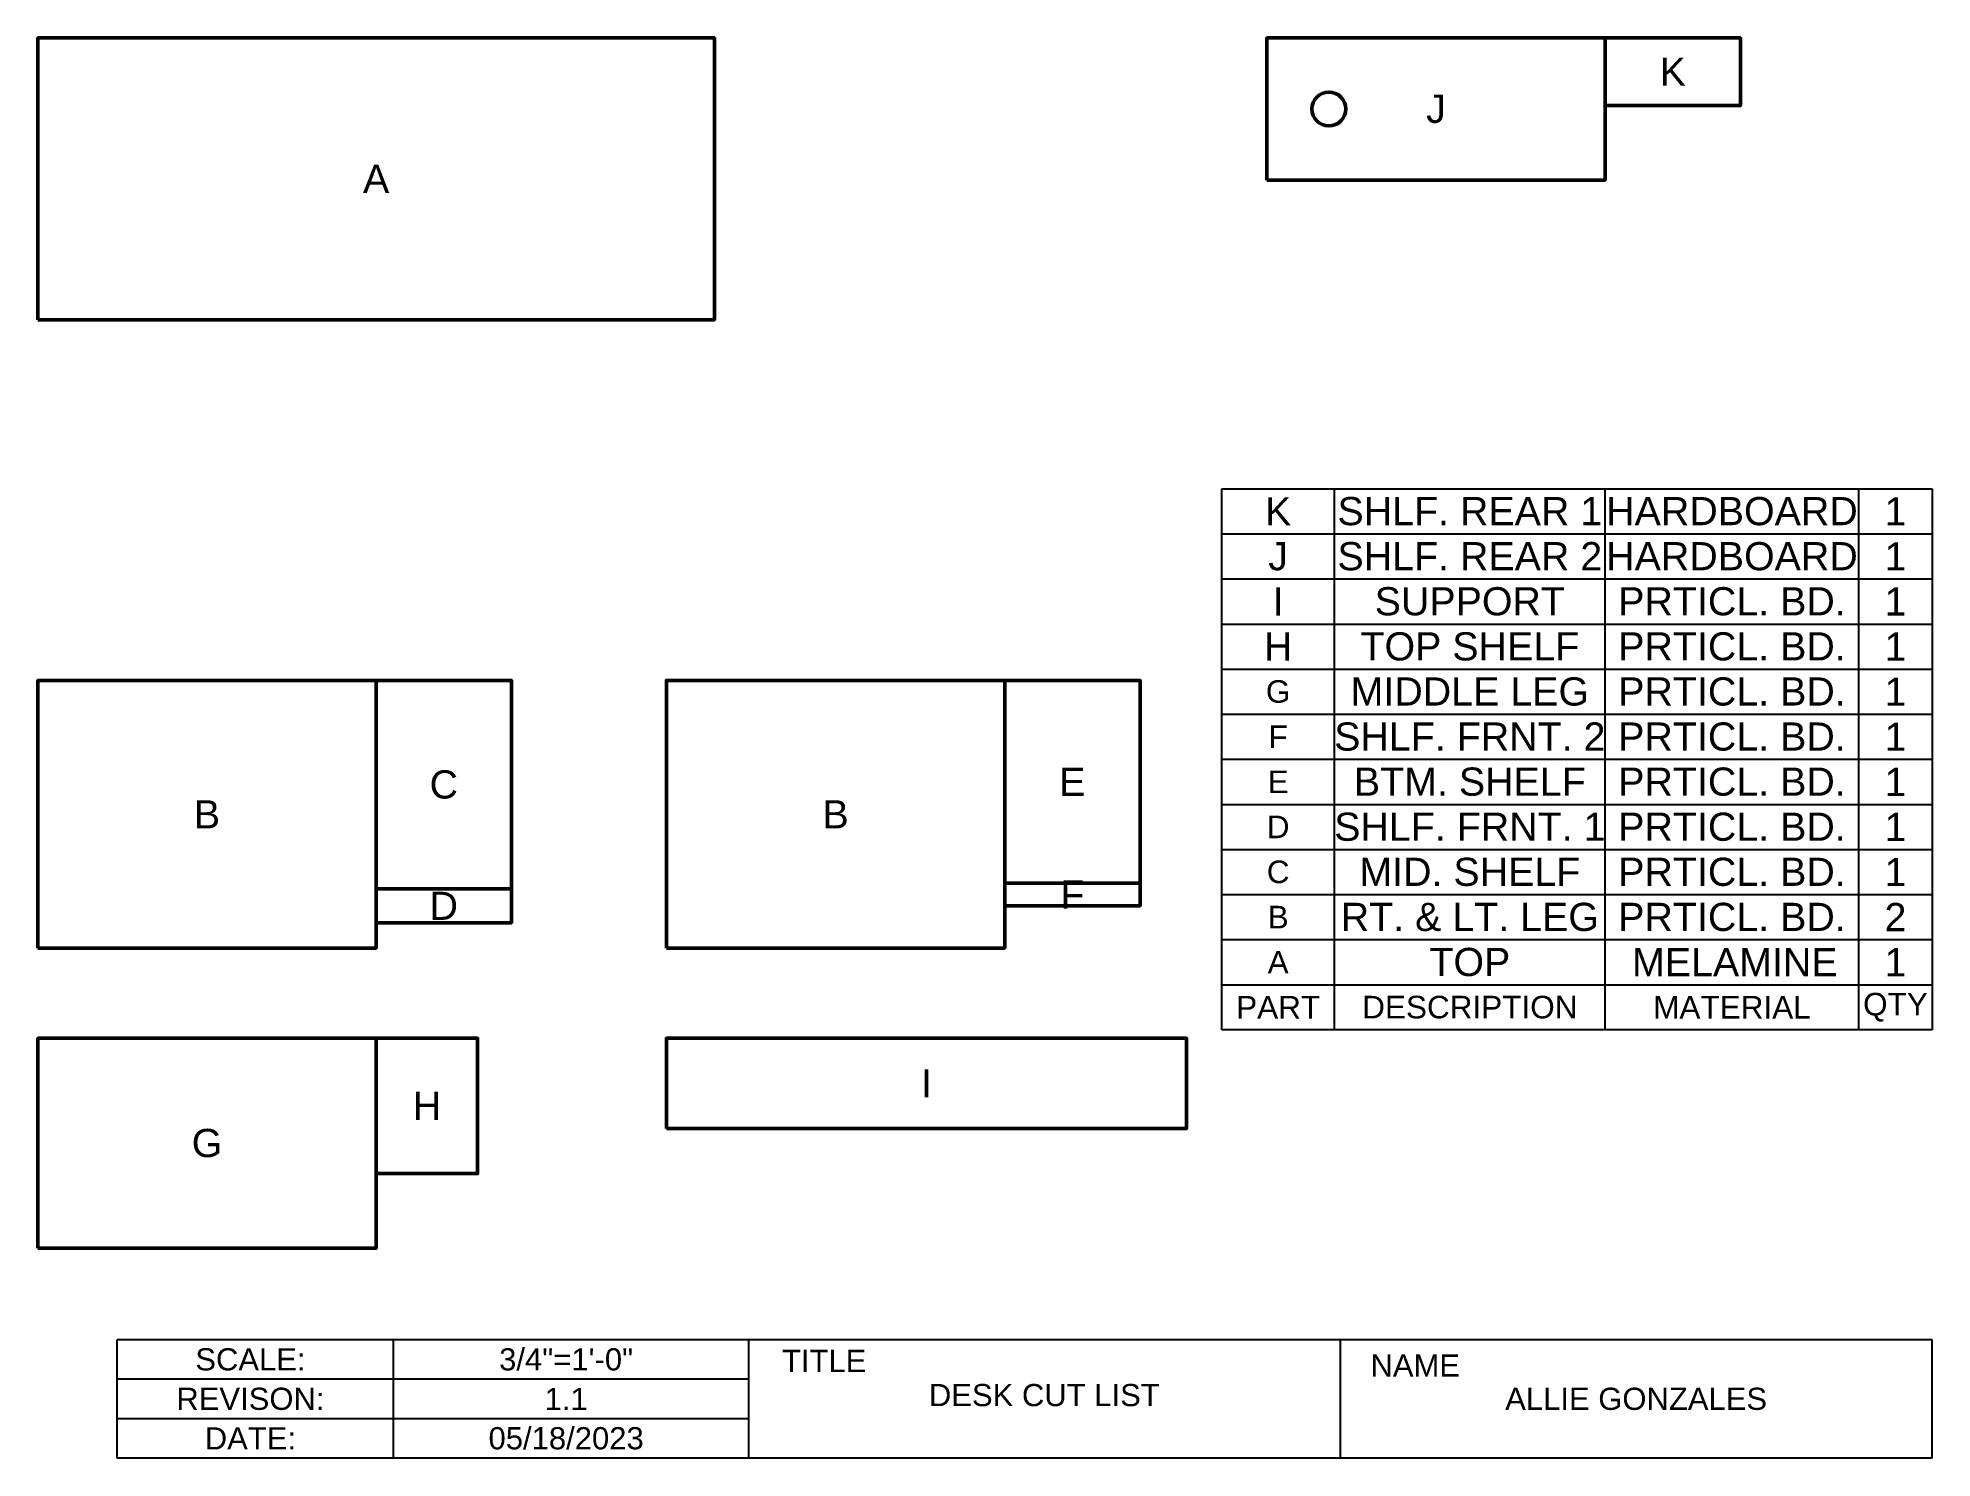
# Model space of a CAD drawing. Header units: inches. Extents: x -12 to 156, y -16 to 110.
import ezdxf

# ---------------------------------------------------------------- set-up
doc = ezdxf.new("R2010")
doc.units = ezdxf.units.IN
doc.header["$MEASUREMENT"] = 0
for name, color, linetype, lineweight, true_color in [('dimensions', 3, 'Continuous', 25, 0x00ff00), ('part', 18, 'Continuous', 50, 0x000000), ('title-block', 18, 'Continuous', 25, 0x000000)]:
    doc.layers.add(name, color=color, linetype=linetype, lineweight=lineweight, true_color=true_color)
doc.styles.add('textstyle11', font='arial.ttf')
doc.styles.add('textstyle14', font='arial.ttf')
doc.styles.add('textstyle16', font='arial.ttf')
doc.styles.add('textstyle18', font='arial.ttf')
doc.styles.add('textstyle20', font='arial.ttf')
doc.styles.add('textstyle24', font='arial.ttf')
doc.styles.add('textstyle26', font='arial.ttf')
doc.styles.add('textstyle28', font='arial.ttf')
doc.styles.add('textstyle31', font='arial.ttf')
doc.styles.add('textstyle33', font='arial.ttf')
doc.styles.add('textstyle35', font='arial.ttf')
doc.styles.add('textstyle36', font='arial.ttf')
doc.styles.add('textstyle37', font='arial.ttf')
doc.styles.add('textstyle38', font='arial.ttf')
doc.styles.add('textstyle39', font='arial.ttf')
doc.styles.add('textstyle40', font='arial.ttf')
doc.styles.add('textstyle41', font='arial.ttf')
doc.styles.add('textstyle42', font='arial.ttf')
doc.styles.add('textstyle43', font='arial.ttf')
doc.styles.add('textstyle44', font='arial.ttf')
doc.styles.add('textstyle45', font='arial.ttf')
doc.styles.add('textstyle46', font='arial.ttf')
doc.styles.add('textstyle47', font='arial.ttf')
doc.styles.add('textstyle48', font='arial.ttf')
doc.styles.add('textstyle49', font='arial.ttf')
doc.styles.add('textstyle50', font='arial.ttf')
doc.styles.add('textstyle51', font='arial.ttf')
doc.styles.add('textstyle52', font='arial.ttf')
doc.styles.add('textstyle53', font='arial.ttf')
doc.styles.add('textstyle54', font='arial.ttf')
doc.styles.add('textstyle55', font='arial.ttf')
doc.styles.add('textstyle56', font='arial.ttf')
doc.styles.add('textstyle57', font='arial.ttf')
doc.styles.add('textstyle58', font='arial.ttf')
doc.styles.add('textstyle59', font='arial.ttf')
doc.styles.add('textstyle60', font='arial.ttf')
doc.styles.add('textstyle61', font='arial.ttf')
doc.styles.add('textstyle62', font='arial.ttf')
doc.styles.add('textstyle63', font='arial.ttf')
doc.styles.add('textstyle64', font='arial.ttf')
doc.styles.add('textstyle65', font='arial.ttf')
doc.styles.add('textstyle66', font='arial.ttf')
doc.styles.add('textstyle67', font='arial.ttf')
doc.styles.add('textstyle68', font='arial.ttf')
doc.styles.add('textstyle69', font='arial.ttf')
doc.styles.add('textstyle70', font='arial.ttf')
doc.styles.add('textstyle71', font='arial.ttf')
doc.styles.add('textstyle72', font='arial.ttf')
doc.styles.add('textstyle73', font='arial.ttf')
doc.styles.add('textstyle74', font='arial.ttf')
doc.styles.add('textstyle75', font='arial.ttf')
doc.styles.add('textstyle76', font='arial.ttf')
doc.styles.add('textstyle77', font='arial.ttf')
doc.styles.add('textstyle78', font='arial.ttf')
doc.styles.add('textstyle79', font='arial.ttf')
doc.styles.add('textstyle80', font='arial.ttf')
doc.styles.add('textstyle81', font='arial.ttf')
doc.styles.add('textstyle82', font='arial.ttf')
doc.styles.add('textstyle83', font='arial.ttf')
doc.styles.add('textstyle84', font='arial.ttf')
doc.styles.add('textstyle85', font='arial.ttf')
doc.styles.add('textstyle86', font='arial.ttf')
doc.styles.add('textstyle87', font='arial.ttf')
doc.styles.add('textstyle88', font='arial.ttf')
doc.styles.add('textstyle89', font='arial.ttf')
doc.styles.add('textstyle90', font='arial.ttf')
doc.styles.add('textstyle91', font='arial.ttf')
doc.styles.add('textstyle92', font='arial.ttf')
doc.styles.add('textstyle93', font='arial.ttf')
doc.styles.add('textstyle94', font='arial.ttf')

msp = doc.modelspace()

# ---------------------------------------------------------------- linework, layer by layer
at = {"layer": 'part', "flags": 128}
for points in [[(-12, 85), (48, 85), (48, 110), (-12, 110)], [(97, 97.38), (127, 97.38), (127, 110), (97, 110)], [(127, 104), (139, 104), (139, 110), (127, 110)], [(-12, 29.25), (18, 29.25), (18, 53), (-12, 53)], [(18, 53), (18, 34.5), (30, 34.5), (30, 53)], [(43.75, 29.25), (73.75, 29.25), (73.75, 53), (43.75, 53)], [(73.75, 53), (73.75, 35), (85.75, 35), (85.75, 53)], [(18, 31.5), (30, 31.5), (30, 34.5), (18, 34.5)], [(73.75, 33), (85.75, 33), (85.75, 35), (73.75, 35)], [(-12, 2.62), (18, 2.62), (18, 21.25), (-12, 21.25)], [(18, 9.25), (27, 9.25), (27, 21.25), (18, 21.25)], [(43.75, 13.25), (89.88, 13.25), (89.88, 21.25), (43.75, 21.25)]]:
    msp.add_lwpolyline(points, close=True, dxfattribs=at)
at = {"layer": 'part'}
msp.add_circle((102.5, 103.69), 1.5, dxfattribs=at)
at = {"layer": 'title-block'}
for p, q in [((93, 22), (93, 70)), ((93, 70), (156, 70)), ((103, 22), (103, 70)), ((127, 22), (127, 70)), ((149.5, 22), (149.5, 70)), ((156, 70), (156, 22)), ((93, 66), (156, 66)), ((93, 62), (156, 62)), ((93, 58), (156, 58)), ((93, 54), (156, 54)), ((93, 50), (156, 50)), ((93, 46), (156, 46)), ((93, 42), (156, 42)), ((93, 38), (156, 38)), ((93, 34), (156, 34)), ((93, 30), (156, 30)), ((93, 26), (156, 26)), ((156, 22), (93, 22)), ((-4.98, -16), (-4.98, -5.5)), ((51.01, -5.5), (51.01, -16)), ((103.51, -5.5), (51.01, -5.5)), ((103.51, -5.5), (103.51, -16)), ((156, -16), (156, -5.5))]:
    msp.add_line(p, q, dxfattribs=at)
at = {"layer": 'title-block', "lineweight": 25}
for p, q in [((51.01, -5.5), (-4.98, -5.5)), ((19.52, -5.5), (19.52, -16)), ((156, -5.5), (103.51, -5.5)), ((51.01, -9), (-4.98, -9)), ((51.01, -12.5), (-4.98, -12.5)), ((51.01, -16), (-4.98, -16)), ((103.51, -16), (51.01, -16)), ((156, -16), (103.51, -16))]:
    msp.add_line(p, q, dxfattribs=at)

# ---------------------------------------------------------------- texts
at = {"layer": 'dimensions', "char_height": 2.5, "attachment_point": 5}
for s, insert, style in [('K', (133, 107), 'textstyle46'), ('J', (112, 103.69), 'textstyle45'), ('A', (18, 97.5), 'textstyle11'), ('C', (24, 43.75), 'textstyle40'), ('E', (79.75, 44), 'textstyle41'), ('B', (3, 41.12), 'textstyle36'), ('B', (58.75, 41.12), 'textstyle37'), ('D', (24, 33), 'textstyle43'), ('F', (79.75, 34), 'textstyle44'), ('I', (66.81, 17.25), 'textstyle39'), ('H', (22.5, 15.25), 'textstyle42'), ('G', (3, 11.94), 'textstyle38')]:
    msp.add_mtext(s, dxfattribs=dict(at, insert=insert, style=style))
at = {"layer": 'title-block', "attachment_point": 5}
for s, insert, char_height, style in [('K', (98, 68), 2.5, 'textstyle61'), ('SHLF. REAR 1', (115, 68), 2.5, 'textstyle89'), ('HARDBOARD', (138.25, 68), 2.5, 'textstyle63'), ('1', (152.75, 68), 2.5, 'textstyle83'), ('J', (98, 64), 2.5, 'textstyle60'), ('SHLF. REAR 2', (115, 64), 2.5, 'textstyle88'), ('HARDBOARD', (138.25, 64), 2.5, 'textstyle64'), ('1', (152.75, 64), 2.5, 'textstyle82'), ('I', (98, 60), 2.5, 'textstyle59'), ('SUPPORT', (115, 60), 2.5, 'textstyle87'), ('PRTICL. BD.', (138.25, 60), 2.5, 'textstyle72'), ('1', (152.75, 60), 2.5, 'textstyle81'), ('H', (98, 56), 2.5, 'textstyle58'), ('TOP SHELF', (115, 56), 2.5, 'textstyle90'), ('PRTICL. BD.', (138.25, 56), 2.5, 'textstyle71'), ('1', (152.75, 56), 2.5, 'textstyle80'), ('G', (98, 52), 2, 'textstyle57'), ('MIDDLE LEG', (115, 52), 2.5, 'textstyle86'), ('PRTICL. BD.', (138.25, 52), 2.5, 'textstyle70'), ('1', (152.75, 52), 2.5, 'textstyle79'), ('F', (98, 48), 2, 'textstyle56'), ('SHLF. FRNT. 2', (115, 48), 2.5, 'textstyle94'), ('PRTICL. BD.', (138.25, 48), 2.5, 'textstyle69'), ('1', (152.75, 48), 2.5, 'textstyle78'), ('E', (98, 44), 2, 'textstyle55'), ('BTM. SHELF', (115, 44), 2.5, 'textstyle92'), ('PRTICL. BD.', (138.25, 44), 2.5, 'textstyle68'), ('1', (152.75, 44), 2.5, 'textstyle77'), ('D', (98, 40), 2, 'textstyle54'), ('SHLF. FRNT. 1', (115, 40), 2.5, 'textstyle93'), ('PRTICL. BD.', (138.25, 40), 2.5, 'textstyle67'), ('1', (152.75, 40), 2.5, 'textstyle76'), ('C', (98, 36), 2, 'textstyle53'), ('MID. SHELF', (115, 36), 2.5, 'textstyle91'), ('PRTICL. BD.', (138.25, 36), 2.5, 'textstyle66'), ('1', (152.75, 36), 2.5, 'textstyle75'), ('B', (98, 32), 2, 'textstyle52'), ('RT. & LT. LEG', (115, 32), 2.5, 'textstyle85'), ('PRTICL. BD.', (138.25, 32), 2.5, 'textstyle65'), ('2', (152.75, 32), 2.5, 'textstyle74'), ('A', (98, 28), 2, 'textstyle51'), ('TOP', (115, 28), 2.5, 'textstyle84'), ('MELAMINE', (138.5, 28), 2.5, 'textstyle62'), ('1', (152.75, 28), 2.5, 'textstyle73'), ('QTY', (152.75, 24), 2, 'textstyle50'), ('PART', (98, 24), 2, 'textstyle47'), ('DESCRIPTION', (115, 24), 2, 'textstyle48'), ('MATERIAL', (138.25, 24), 2, 'textstyle49')]:
    msp.add_mtext(s, dxfattribs=dict(at, insert=insert, char_height=char_height, style=style))
at = {"layer": 'title-block', "lineweight": 25}
for s, insert, char_height, attachment_point, style in [('SCALE:', (6.85, -7.25), 1.968, 5, 'textstyle24'), ('3/4"=1\'-0"', (34.85, -7.25), 1.969, 5, 'textstyle31'), ('TITLE', (61.48, -6.39), 1.968, 3, 'textstyle16'), ('NAME', (114.13, -6.8), 1.968, 3, 'textstyle14'), ('REVISON:', (6.85, -10.75), 1.968, 5, 'textstyle26'), ('1.1', (34.85, -10.75), 1.969, 5, 'textstyle33'), ('DESK CUT LIST', (77.26, -10.42), 1.9685, 5, 'textstyle18'), ('ALLIE GONZALES', (129.75, -10.75), 1.9685, 5, 'textstyle20'), ('DATE:', (6.85, -14.25), 1.968, 5, 'textstyle28'), ('05/18/2023', (34.85, -14.25), 1.969, 5, 'textstyle35')]:
    msp.add_mtext(s, dxfattribs=dict(at, insert=insert, char_height=char_height, attachment_point=attachment_point, style=style))

doc.saveas('drawing.dxf')
